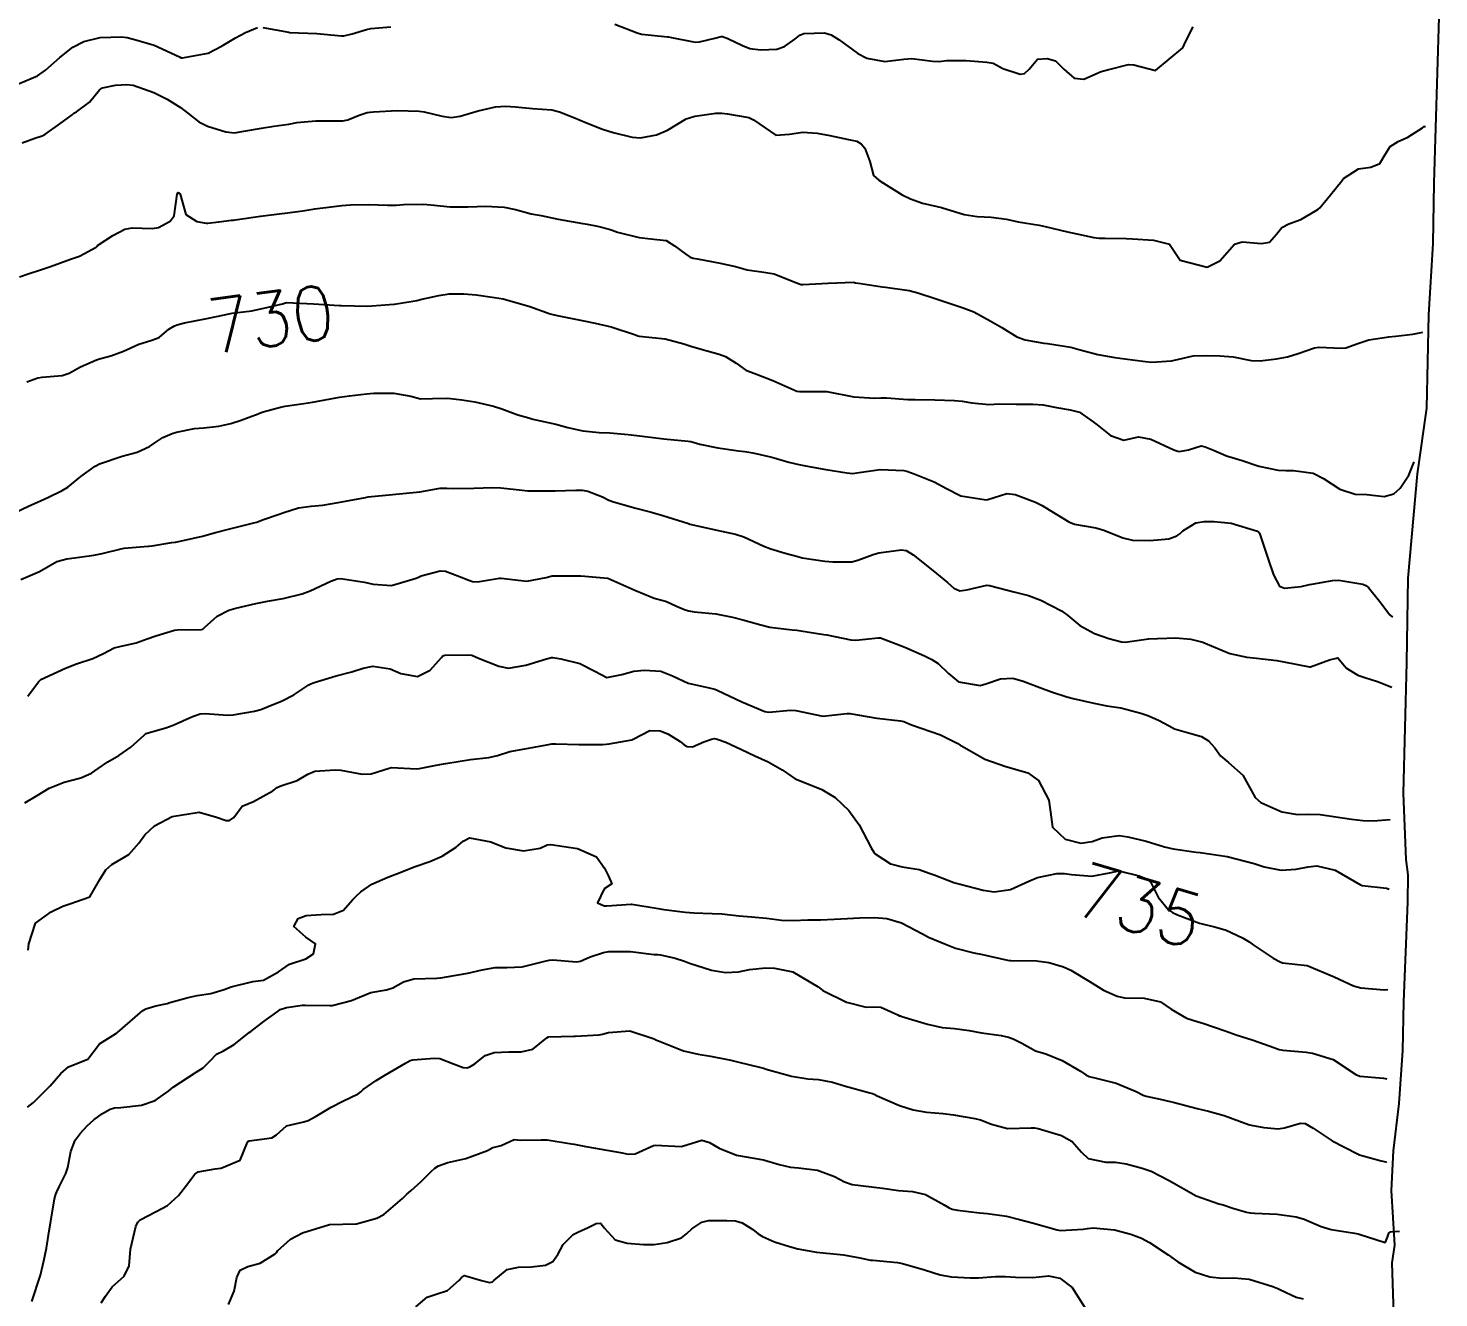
# Model space of a CAD drawing. Header units: metres. Extents: x 298520 to 308411, y 7433745 to 7450750.
# Drawn here: x 304981.4 to 305085.6, y 7438781.5 to 7438875.4 of the extents above; entities that cross this region are included whole.
import ezdxf
from ezdxf.enums import TextEntityAlignment as Align

# ---------------------------------------------------------------- set-up
doc = ezdxf.new("R2010")
doc.units = ezdxf.units.M
doc.header["$LTSCALE"] = 10
for name, color, linetype in [('Area', 45, 'Continuous'), ('Cotas', 45, 'Continuous'), ('Curvas de Nivel 1m', 11, 'Continuous'), ('Curvas de Nivel 5m', 15, 'Continuous')]:
    doc.layers.add(name, color=color, linetype=linetype)
doc.styles.add('Style-STANDARD', font='STANDARD.shx')

msp = doc.modelspace()

# ---------------------------------------------------------------- linework, layer by layer
at = {"layer": 'Area'}
msp.add_polyline3d([(305085.6, 7438876.18, 727.76), (305085.23, 7438863.92, 728.34), (305085.16, 7438859.45, 728.62), (305084.85, 7438854.19, 728.78), (305084.7, 7438847.29, 729.76), (305084, 7438842.44, 729.87), (305083.31, 7438834.71, 731.56), (305083.22, 7438828.49, 732.19), (305082.98, 7438818.84, 732.74), (305083.17, 7438813.92, 733.9), (305083.31, 7438812.8, 734.98), (305083.28, 7438810.77, 735.18), (305082.99, 7438803.42, 735.29), (305082.93, 7438799.81, 735.92), (305082.65, 7438795.9, 736.69), (305082.24, 7438792.4, 737.11), (305082.09, 7438789.46, 737.68), (305082.34, 7438785.44, 738.4), (305082.14, 7438784.12, 738.37), (305082.44, 7438774.24, 740.67)], dxfattribs=at)
at = {"layer": 'Curvas de Nivel 1m', "flags": 128}
for points, elevation in [([(304980.64, 7438871.24), (304982.04, 7438871.83), (304982.65, 7438872.25), (304983.69, 7438873.2), (304984.67, 7438873.96), (304985.47, 7438874.38), (304986.68, 7438874.67), (304988.26, 7438874.73), (304988.68, 7438874.67), (304989.31, 7438874.5), (304990.67, 7438874.1), (304992.53, 7438873.24), (304992.66, 7438873.18), (304992.75, 7438873.18), (304994.67, 7438873.51), (304995.69, 7438874.05), (304996.68, 7438874.65), (304997.42, 7438875.04), (304998.31, 7438875.41)], 727), ([(304998.69, 7438875.41), (305000.63, 7438875.06), (305000.68, 7438875.05), (305002.68, 7438874.98), (305004.52, 7438874.79), (305004.68, 7438874.8), (305005.3, 7438874.94), (305006.36, 7438875.26), (305006.69, 7438875.34), (305008.15, 7438875.45)], 727), ([(305024.7, 7438875.66), (305026.36, 7438875.02), (305026.69, 7438874.92), (305028.63, 7438874.72), (305028.68, 7438874.72), (305028.91, 7438874.67), (305030.4, 7438874.37), (305030.68, 7438874.33), (305030.97, 7438874.34), (305032.11, 7438874.63), (305032.56, 7438874.74), (305032.68, 7438874.74), (305033.06, 7438874.61), (305034.15, 7438874.07), (305034.68, 7438873.86), (305035.5, 7438873.76), (305036.68, 7438873.82), (305037.24, 7438874), (305038.02, 7438874.56), (305038.39, 7438874.85), (305038.69, 7438874.98), (305040.2, 7438875.02), (305040.69, 7438874.88), (305041.29, 7438874.51), (305042.67, 7438873.5), (305043.33, 7438873.15), (305044.67, 7438872.91), (305046.06, 7438873.07), (305046.67, 7438873.12), (305048.18, 7438872.92), (305048.67, 7438872.91), (305049.22, 7438872.97), (305050.67, 7438872.98), (305052.21, 7438872.84), (305052.67, 7438872.77), (305052.93, 7438872.64), (305053.38, 7438872.37), (305054.66, 7438871.97), (305054.99, 7438872.01), (305055.34, 7438872.34), (305055.95, 7438873.06), (305056.67, 7438873.13), (305057.28, 7438872.94), (305057.89, 7438872.32), (305058.65, 7438871.67), (305059.36, 7438871.59), (305060.66, 7438872.16), (305060.75, 7438872.19), (305061.12, 7438872.28), (305062.67, 7438872.67), (305063.07, 7438872.65), (305064.66, 7438872.23), (305066.68, 7438873.9), (305066.78, 7438874.12), (305066.82, 7438874.21), (305067.45, 7438875.45)], 727), ([(304980.92, 7438866.9), (304981.85, 7438867.23), (304982.4, 7438867.41), (304982.6, 7438867.51), (304983.7, 7438868.3), (304984.61, 7438868.97), (304984.73, 7438869.07), (304984.92, 7438869.19), (304985.9, 7438869.9), (304986.64, 7438870.8), (304986.85, 7438870.96), (304987.8, 7438871.15), (304988.64, 7438871.21), (304989.11, 7438871.14), (304990.64, 7438870.62), (304991.63, 7438870.11), (304992.62, 7438869.49), (304993.15, 7438869.09), (304993.96, 7438868.43), (304994.6, 7438868.11), (304995.97, 7438867.69), (304996.6, 7438867.62), (304997.3, 7438867.74), (304998.6, 7438867.98), (304999.5, 7438868.11), (305000.61, 7438868.28), (305001.22, 7438868.38), (305002.61, 7438868.52), (305004.17, 7438868.52), (305004.61, 7438868.51), (305004.98, 7438868.58), (305005.83, 7438868.94), (305006.42, 7438869.13), (305006.62, 7438869.16), (305006.87, 7438869.18), (305008.62, 7438869.29), (305010.26, 7438869.24), (305010.62, 7438869.18), (305011.96, 7438868.87), (305012.61, 7438868.77), (305013.28, 7438868.85), (305014.62, 7438869.25), (305015.9, 7438869.54), (305016.62, 7438869.59), (305017.36, 7438869.54), (305018.62, 7438869.42), (305020.06, 7438869.32), (305020.62, 7438869.19), (305021.67, 7438868.75), (305022.61, 7438868.37), (305023.8, 7438867.91), (305024.6, 7438867.64), (305026, 7438867.3), (305026.6, 7438867.26), (305027.8, 7438867.48), (305028.6, 7438867.83), (305029.99, 7438868.65), (305030.62, 7438868.86), (305032.17, 7438869.07), (305032.62, 7438869.08), (305033.04, 7438869.04), (305034.61, 7438868.75), (305034.96, 7438868.59), (305036.6, 7438867.46), (305037.63, 7438867.53), (305038.6, 7438867.68), (305039.67, 7438867.6), (305040.6, 7438867.42), (305041.97, 7438867.14), (305042.6, 7438867), (305042.92, 7438866.82), (305043.18, 7438866.49), (305043.55, 7438865.51), (305043.83, 7438864.48), (305044.22, 7438864.13), (305044.56, 7438863.92), (305045.95, 7438863.05), (305046.55, 7438862.75), (305047.45, 7438862.44), (305048.54, 7438862.19), (305048.85, 7438862.11), (305050.53, 7438861.6), (305051.48, 7438861.44), (305052.53, 7438861.39), (305053.65, 7438861.24), (305054.52, 7438861.06), (305056.06, 7438860.8), (305056.52, 7438860.7), (305058.16, 7438860.31), (305058.51, 7438860.23), (305060.11, 7438859.89), (305060.51, 7438859.85), (305060.94, 7438859.85), (305062.51, 7438859.83), (305062.97, 7438859.8), (305064.51, 7438859.69), (305065.69, 7438859.41), (305066.49, 7438858.21), (305068.49, 7438857.69), (305069.41, 7438858.18), (305070.51, 7438859.39), (305071.08, 7438859.58), (305072.51, 7438859.45), (305073.09, 7438859.56), (305073.61, 7438860.13), (305074.01, 7438860.63), (305074.52, 7438860.9), (305075.4, 7438861.23), (305076.54, 7438861.9), (305076.66, 7438861.97), (305076.8, 7438862.09), (305077.59, 7438863.04), (305078.43, 7438864.07), (305078.49, 7438864.15), (305078.57, 7438864.25), (305079.67, 7438864.96), (305080.58, 7438865.1), (305081.25, 7438865.37), (305081.64, 7438866.03), (305082.02, 7438866.61), (305082.6, 7438866.98), (305083.32, 7438867.3), (305084.4, 7438868), (305084.52, 7438868.09), (305084.61, 7438868.1)], 728), ([(304980.72, 7438856.98), (304981.42, 7438857.23), (304982.2, 7438857.49), (304982.48, 7438857.57), (304983, 7438857.74), (304984.48, 7438858.28), (304985.15, 7438858.52), (304986.37, 7438859.17), (304986.43, 7438859.23), (304986.49, 7438859.31), (304987.61, 7438860.05), (304988.51, 7438860.51), (304989.05, 7438860.6), (304990.51, 7438860.55), (304991, 7438860.63), (304991.86, 7438861.11), (304992.14, 7438861.49), (304992.36, 7438863.1), (304992.43, 7438863.22), (304992.54, 7438863.16), (304992.58, 7438863.13), (304992.6, 7438863.1), (304993.02, 7438861.59), (304993.81, 7438861.08), (304994.52, 7438860.96), (304994.64, 7438860.95), (304995.45, 7438861.06), (304996.39, 7438861.18), (304996.52, 7438861.18), (304996.66, 7438861.19), (304998.53, 7438861.47), (304999.91, 7438861.63), (305000.53, 7438861.71), (305001.65, 7438861.87), (305002.53, 7438862), (305003.75, 7438862.17), (305004.54, 7438862.25), (305005.18, 7438862.3), (305006.54, 7438862.33), (305007.92, 7438862.29), (305008.54, 7438862.29), (305009.1, 7438862.33), (305010.54, 7438862.36), (305011.11, 7438862.31), (305012.54, 7438862.16), (305013.84, 7438862.15), (305014.54, 7438862.19), (305015.15, 7438862.21), (305016.54, 7438862.13), (305017.38, 7438861.95), (305018.53, 7438861.65), (305019.26, 7438861.51), (305020.53, 7438861.26), (305022.34, 7438860.92), (305022.52, 7438860.9), (305022.67, 7438860.88), (305023.43, 7438860.73), (305024.3, 7438860.5), (305024.51, 7438860.43), (305024.92, 7438860.29), (305026.5, 7438859.89), (305027.38, 7438859.8), (305028.5, 7438859.68), (305029.12, 7438859.28), (305029.96, 7438858.65), (305030.29, 7438858.45), (305030.49, 7438858.37), (305030.82, 7438858.31), (305032.49, 7438858), (305033.62, 7438857.74), (305034.48, 7438857.51), (305035.73, 7438857.32), (305036.48, 7438857.22), (305038.14, 7438856.55), (305038.47, 7438856.43), (305038.6, 7438856.42), (305040.47, 7438856.52), (305042.38, 7438856.59), (305042.47, 7438856.55), (305042.51, 7438856.54), (305042.88, 7438856.49), (305044.47, 7438856.25), (305044.72, 7438856.22), (305046.47, 7438855.98), (305047.1, 7438855.81), (305048.46, 7438855.35), (305050.02, 7438854.84), (305050.45, 7438854.7), (305051.23, 7438854.39), (305052.44, 7438853.74), (305053.31, 7438853.25), (305054.43, 7438852.56), (305055.04, 7438852.34), (305056.42, 7438852.09), (305056.69, 7438852.05), (305058.41, 7438851.78), (305059.11, 7438851.6), (305060.41, 7438851.24), (305061.65, 7438851.02), (305062.4, 7438850.93), (305063.92, 7438850.72), (305064.4, 7438850.69), (305065.85, 7438850.77), (305066.4, 7438850.9), (305067.45, 7438851.15), (305068.41, 7438851.18), (305069.42, 7438851.16), (305070.41, 7438851.07), (305071.74, 7438850.81), (305072.4, 7438850.78), (305073.62, 7438850.92), (305074.41, 7438851.07), (305075.2, 7438851.32), (305076.42, 7438851.74), (305076.73, 7438851.78), (305078.42, 7438851.71), (305078.74, 7438851.74), (305079.63, 7438852.05), (305080.43, 7438852.32), (305081.9, 7438852.56), (305082.43, 7438852.6), (305083.69, 7438852.74), (305084.43, 7438852.91)], 729), ([(304980.26, 7438839.51), (304981.43, 7438840.07), (304982.27, 7438840.44), (304982.81, 7438840.68), (304983.87, 7438841.2), (304984.29, 7438841.44), (304985.26, 7438842.22), (304986.3, 7438842.99), (304986.63, 7438843.17), (304988.31, 7438843.73), (304989.4, 7438844.04), (304990.32, 7438844.44), (304990.72, 7438844.71), (304991.31, 7438845.11), (304992.01, 7438845.42), (304992.33, 7438845.51), (304993.65, 7438845.77), (304994.33, 7438845.83), (304995.45, 7438845.95), (304996.34, 7438846.16), (304997.02, 7438846.36), (304998.35, 7438846.86), (304998.45, 7438846.92), (304998.72, 7438847.02), (305000, 7438847.36), (305000.36, 7438847.42), (305001.72, 7438847.62), (305002.36, 7438847.72), (305003.3, 7438847.9), (305004.36, 7438848.09), (305005.11, 7438848.19), (305006.37, 7438848.34), (305006.91, 7438848.38), (305008.37, 7438848.39), (305009.64, 7438848.17), (305010.36, 7438847.98), (305011.24, 7438848), (305012.36, 7438848.01), (305013.41, 7438847.89), (305014.36, 7438847.76), (305015.74, 7438847.44), (305016.36, 7438847.23), (305017.55, 7438846.8), (305018.35, 7438846.56), (305018.66, 7438846.47), (305020.34, 7438846.1), (305021.24, 7438845.85), (305022.34, 7438845.6), (305023.56, 7438845.49), (305024.33, 7438845.45), (305025.69, 7438845.34), (305026.33, 7438845.26), (305027.93, 7438845.07), (305028.33, 7438845.02), (305030.13, 7438844.84), (305030.33, 7438844.81), (305031, 7438844.63), (305032.32, 7438844.34), (305033.85, 7438844.13), (305034.32, 7438844.08), (305034.91, 7438843.99), (305036.31, 7438843.67), (305037.57, 7438843.3), (305038.31, 7438843.11), (305038.79, 7438843.02), (305040.31, 7438842.75), (305041.86, 7438842.5), (305042.3, 7438842.46), (305042.59, 7438842.5), (305044.31, 7438842.75), (305046.08, 7438842.67), (305046.3, 7438842.62), (305046.83, 7438842.44), (305048.3, 7438841.83), (305049.22, 7438841.34), (305050.29, 7438840.81), (305052.16, 7438840.51), (305052.28, 7438840.54), (305053.69, 7438840.97), (305054.29, 7438840.89), (305054.69, 7438840.76), (305055.79, 7438840.34), (305056.28, 7438840.1), (305056.82, 7438839.78), (305058.26, 7438838.87), (305058.67, 7438838.72), (305060.25, 7438838.44), (305060.84, 7438838.27), (305062.25, 7438837.7), (305062.97, 7438837.53), (305064.25, 7438837.51), (305065.66, 7438837.63), (305066.25, 7438837.84), (305066.46, 7438838), (305066.68, 7438838.21), (305067.65, 7438838.8), (305068.26, 7438838.91), (305068.99, 7438838.91), (305070.26, 7438838.79), (305072.2, 7438838.19), (305072.25, 7438838.17), (305072.29, 7438838.14), (305072.35, 7438838.05), (305072.99, 7438836.13), (305073.38, 7438834.96), (305073.82, 7438834.12), (305074.2, 7438833.99), (305075.42, 7438834.1), (305076.04, 7438834.26), (305076.21, 7438834.28), (305077.75, 7438834.54), (305078.21, 7438834.56), (305079.98, 7438834.27), (305080.21, 7438834.18), (305080.4, 7438834.04), (305081.21, 7438833.01), (305081.99, 7438832.02), (305082.18, 7438831.83)], 731), ([(304980.82, 7438834.61), (304982.2, 7438835.22), (304983.48, 7438835.94), (304984.22, 7438836.16), (304985.14, 7438836.26), (304986.22, 7438836.43), (304986.83, 7438836.55), (304988.23, 7438836.89), (304988.44, 7438836.93), (304990.23, 7438837.08), (304990.27, 7438837.08), (304990.53, 7438837.12), (304991.98, 7438837.35), (304992.24, 7438837.39), (304992.6, 7438837.45), (304994.24, 7438837.82), (304995.21, 7438838.09), (304996.25, 7438838.37), (304998.04, 7438838.81), (304998.25, 7438838.86), (304998.37, 7438838.9), (304998.68, 7438839.02), (304999.84, 7438839.42), (305000.26, 7438839.57), (305001.34, 7438839.91), (305002.27, 7438840.04), (305003.13, 7438840.11), (305004.27, 7438840.32), (305004.81, 7438840.41), (305006.28, 7438840.68), (305006.49, 7438840.72), (305008.28, 7438840.91), (305010.29, 7438841.1), (305011.8, 7438841.36), (305012.29, 7438841.38), (305012.79, 7438841.35), (305014.29, 7438841.36), (305015.68, 7438841.42), (305016.29, 7438841.39), (305017.86, 7438841.22), (305018.29, 7438841.18), (305018.67, 7438841.17), (305020.29, 7438841.18), (305021.82, 7438841.21), (305022.29, 7438841.22), (305022.71, 7438841.16), (305023.79, 7438840.72), (305024.28, 7438840.49), (305024.62, 7438840.37), (305026.27, 7438839.89), (305027.33, 7438839.61), (305028.26, 7438839.34), (305030.15, 7438838.75), (305030.25, 7438838.72), (305030.61, 7438838.64), (305032.25, 7438838.27), (305033.62, 7438837.97), (305034.24, 7438837.77), (305035.72, 7438837.09), (305036.24, 7438836.88), (305037.29, 7438836.56), (305038.23, 7438836.31), (305038.55, 7438836.23), (305040.22, 7438835.97), (305040.81, 7438835.93), (305042.22, 7438835.92), (305042.68, 7438836.04), (305043.79, 7438836.48), (305044.23, 7438836.59), (305045.88, 7438836.81), (305046.24, 7438836.76), (305046.77, 7438836.44), (305048.22, 7438835.29), (305049.29, 7438834.41), (305049.77, 7438833.97), (305050.2, 7438833.78), (305050.73, 7438833.86), (305052.2, 7438834.19), (305052.4, 7438834.18), (305054.2, 7438833.71), (305055.28, 7438833.43), (305056.19, 7438833.1), (305057.73, 7438832.31), (305058.18, 7438831.97), (305059.08, 7438831.21), (305060.17, 7438830.62), (305061.22, 7438830.27), (305062.16, 7438830.02), (305062.42, 7438829.99), (305064.16, 7438830.24), (305066.16, 7438830.32), (305067.27, 7438830.2), (305068.16, 7438829.98), (305068.5, 7438829.84), (305070.15, 7438829.15), (305071.42, 7438828.87), (305072.14, 7438828.81), (305073.63, 7438828.64), (305074.14, 7438828.54), (305076.05, 7438828.17), (305076.13, 7438828.17), (305077.53, 7438828.69), (305078.14, 7438828.83), (305078.49, 7438828.42), (305078.78, 7438828.06), (305079.62, 7438827.54), (305080.13, 7438827.39), (305081.06, 7438827.09), (305082.12, 7438826.67)], 732), ([(304981.33, 7438826), (304982.11, 7438827.06), (304982.29, 7438827.22), (304984.12, 7438828.08), (304984.93, 7438828.38), (304986.13, 7438828.79), (304986.92, 7438829.16), (304987.71, 7438829.58), (304988.14, 7438829.68), (304989.34, 7438829.93), (304990.15, 7438830.24), (304990.8, 7438830.47), (304992.16, 7438830.87), (304992.36, 7438830.89), (304994.16, 7438830.92), (304994.27, 7438830.96), (304994.39, 7438831.07), (304995.32, 7438831.91), (304996.18, 7438832.36), (304996.71, 7438832.51), (304998.18, 7438832.85), (304999.04, 7438833.02), (305000.19, 7438833.22), (305001.61, 7438833.56), (305002.19, 7438833.78), (305003.73, 7438834.49), (305004.2, 7438834.68), (305004.45, 7438834.7), (305006.2, 7438834.43), (305006.85, 7438834.27), (305008.2, 7438834.18), (305010.04, 7438834.73), (305010.2, 7438834.8), (305010.26, 7438834.82), (305010.41, 7438834.88), (305011.8, 7438835.27), (305012.21, 7438835.24), (305013.23, 7438834.84), (305013.92, 7438834.56), (305014.2, 7438834.48), (305014.57, 7438834.46), (305016.2, 7438834.72), (305016.3, 7438834.71), (305018.2, 7438834.49), (305019.63, 7438834.77), (305020.07, 7438834.9), (305020.21, 7438834.9), (305022.06, 7438834.89), (305022.21, 7438834.88), (305024.2, 7438834.71), (305026.19, 7438833.83), (305027.61, 7438833.25), (305028.19, 7438833.09), (305028.52, 7438833), (305029.27, 7438832.65), (305029.92, 7438832.38), (305030.18, 7438832.31), (305030.58, 7438832.24), (305032.18, 7438832.09), (305033.41, 7438831.84), (305034.17, 7438831.64), (305035.49, 7438831.26), (305036.17, 7438831.09), (305037.82, 7438830.9), (305038.17, 7438830.87), (305038.45, 7438830.83), (305040.16, 7438830.56), (305040.38, 7438830.52), (305042.16, 7438830.16), (305042.51, 7438830.14), (305044.16, 7438830.32), (305044.34, 7438830.3), (305046.15, 7438829.62), (305047.6, 7438828.98), (305048.14, 7438828.72), (305048.6, 7438828.42), (305049.38, 7438827.67), (305050.12, 7438827.06), (305051.7, 7438826.8), (305052.12, 7438826.9), (305053.2, 7438827.29), (305054.12, 7438827.34), (305054.89, 7438827.12), (305056.12, 7438826.63), (305056.98, 7438826.32), (305058.11, 7438825.95), (305058.59, 7438825.82), (305060.1, 7438825.49), (305061.08, 7438825.29), (305062.1, 7438825.13), (305063.59, 7438824.74), (305064.09, 7438824.56), (305064.89, 7438824.23), (305065.68, 7438823.81), (305066.08, 7438823.59), (305066.93, 7438823.35), (305068.07, 7438823.01), (305068.59, 7438822.71), (305069.05, 7438822.18), (305069.46, 7438821.58), (305070.05, 7438821.1), (305071.11, 7438820.15), (305072.02, 7438818.52), (305072.45, 7438818.14), (305074.01, 7438817.46), (305075.16, 7438817.25), (305076, 7438817.27), (305076.84, 7438817.25), (305078, 7438817.09), (305079.15, 7438816.91), (305080, 7438816.8), (305080.74, 7438816.78), (305082, 7438816.88)], 733), ([(304981.11, 7438818.12), (304982.01, 7438818.67), (304982.91, 7438819.21), (304984.02, 7438819.65), (304985.24, 7438819.96), (304986.03, 7438820.3), (304986.54, 7438820.66), (304987.25, 7438821.15), (304988.05, 7438821.62), (304988.94, 7438822.24), (304989.92, 7438823.12), (304990, 7438823.19), (304990.06, 7438823.23), (304991.52, 7438823.65), (304992.07, 7438823.85), (304993.49, 7438824.49), (304994.08, 7438824.7), (304994.43, 7438824.71), (304996.08, 7438824.59), (304996.51, 7438824.62), (304998.08, 7438824.89), (304998.55, 7438825.02), (304999.64, 7438825.45), (305000.09, 7438825.64), (305000.98, 7438826.11), (305002.11, 7438826.83), (305002.2, 7438826.89), (305002.42, 7438826.98), (305004.12, 7438827.5), (305005.27, 7438827.79), (305006.12, 7438828.07), (305006.84, 7438828.21), (305008.12, 7438828.02), (305008.9, 7438827.68), (305010.12, 7438827.46), (305011.06, 7438827.93), (305011.89, 7438828.86), (305012.01, 7438828.98), (305012.14, 7438829.02), (305013.92, 7438829.05), (305014.14, 7438829.02), (305014.64, 7438828.82), (305016.13, 7438828.21), (305016.86, 7438828.07), (305018.13, 7438828.29), (305019.67, 7438828.77), (305020.04, 7438828.86), (305020.13, 7438828.85), (305020.71, 7438828.75), (305022.13, 7438828.41), (305023.24, 7438827.84), (305024.12, 7438827.39), (305025.23, 7438827.59), (305026.12, 7438827.84), (305026.9, 7438827.91), (305028.12, 7438827.85), (305028.97, 7438827.5), (305030.12, 7438826.96), (305031.68, 7438826.62), (305032.11, 7438826.52), (305032.28, 7438826.45), (305034.1, 7438825.58), (305035.8, 7438824.86), (305036.09, 7438824.82), (305037.69, 7438824.96), (305038.09, 7438824.93), (305040.08, 7438824.52), (305041.86, 7438824.73), (305042.09, 7438824.72), (305043.35, 7438824.49), (305044.08, 7438824.37), (305045.81, 7438824.18), (305046.08, 7438824.12), (305046.63, 7438823.89), (305048.07, 7438823.38), (305048.79, 7438823.14), (305050.06, 7438822.49), (305050.2, 7438822.4), (305052.05, 7438821.35), (305053.6, 7438820.81), (305054.05, 7438820.69), (305054.3, 7438820.61), (305055.22, 7438820.34), (305056.03, 7438819.77), (305056.78, 7438818.32), (305056.9, 7438817.43), (305057.06, 7438816.32), (305057.98, 7438815.43), (305059.14, 7438815.13), (305059.98, 7438815.26), (305060.72, 7438815.54), (305061.98, 7438815.7), (305062.63, 7438815.61), (305063.98, 7438815.28), (305065.32, 7438814.87), (305065.97, 7438814.72), (305067.68, 7438814.48), (305067.97, 7438814.44), (305069.96, 7438814.16), (305071.96, 7438813.63), (305072.69, 7438813.4), (305073.95, 7438813.13), (305075.06, 7438813.21), (305075.96, 7438813.4), (305076.59, 7438813.45), (305077.95, 7438813.13), (305079.81, 7438812.05), (305079.94, 7438812), (305081.74, 7438811.82), (305081.94, 7438811.73)], 734), ([(304981.32, 7438795.64), (304981.74, 7438795.98), (304982.99, 7438797.2), (304983.76, 7438798.12), (304984.34, 7438798.61), (304985.77, 7438799.17), (304986.64, 7438800.31), (304987.8, 7438801.04), (304987.87, 7438801.08), (304987.95, 7438801.15), (304989.82, 7438802.76), (304990.05, 7438802.89), (304990.78, 7438803.11), (304991.62, 7438803.3), (304991.83, 7438803.36), (304993.17, 7438803.74), (304993.84, 7438803.88), (304994.86, 7438804.04), (304995.84, 7438804.32), (304996.37, 7438804.51), (304997.85, 7438804.9), (304997.96, 7438804.92), (304998.76, 7438805.02), (304999.86, 7438805.64), (305000.66, 7438806.19), (305001.87, 7438806.58), (305002.44, 7438806.97), (305002.6, 7438807.69), (305001.88, 7438808.18), (305000.99, 7438808.99), (305001.31, 7438809.58), (305001.91, 7438809.8), (305003, 7438809.87), (305003.91, 7438809.9), (305004.67, 7438810.18), (305005.32, 7438810.94), (305005.61, 7438811.25), (305005.93, 7438811.53), (305006.75, 7438812.11), (305007.94, 7438812.62), (305008.65, 7438812.9), (305009.95, 7438813.41), (305011.03, 7438813.79), (305011.96, 7438814.18), (305012.99, 7438814.84), (305013.51, 7438815.29), (305013.97, 7438815.53), (305015.55, 7438815.23), (305015.97, 7438815.07), (305016.66, 7438814.8), (305017.96, 7438814.56), (305019.2, 7438814.77), (305019.72, 7438815.01), (305019.97, 7438815.05), (305021.96, 7438814.74), (305023.36, 7438814.12), (305023.95, 7438813.29), (305024.24, 7438812.71), (305024.5, 7438812.14), (305023.93, 7438811.76), (305023.42, 7438810.72), (305023.92, 7438810.5), (305024.13, 7438810.5), (305025.92, 7438810.64), (305025.98, 7438810.63), (305027.92, 7438810.31), (305028.34, 7438810.24), (305029.91, 7438810.04), (305030.56, 7438809.99), (305031.91, 7438809.95), (305032.62, 7438809.91), (305033.91, 7438809.77), (305034.81, 7438809.69), (305035.91, 7438809.59), (305037.02, 7438809.45), (305037.91, 7438809.42), (305038.97, 7438809.47), (305039.91, 7438809.47), (305040.91, 7438809.51), (305041.91, 7438809.58), (305042.78, 7438809.62), (305043.91, 7438809.64), (305044.81, 7438809.56), (305045.9, 7438809.24), (305047.44, 7438808.43), (305047.89, 7438808.2), (305049.15, 7438807.68), (305049.88, 7438807.39), (305051.23, 7438807.04), (305051.88, 7438806.9), (305053.74, 7438806.49), (305053.87, 7438806.47), (305053.98, 7438806.47), (305055.87, 7438806.44), (305056.78, 7438806.32), (305057.87, 7438805.99), (305058.42, 7438805.74), (305059.85, 7438804.9), (305060.83, 7438804.27), (305061.84, 7438803.82), (305062.37, 7438803.72), (305063.84, 7438803.69), (305065.04, 7438803.42), (305065.83, 7438802.88), (305066.95, 7438802.2), (305067.82, 7438801.93), (305068.16, 7438801.84), (305069.81, 7438801.28), (305070.63, 7438800.98), (305071.81, 7438800.61), (305073.13, 7438800.13), (305073.8, 7438799.89), (305074.07, 7438799.85), (305075.8, 7438799.69), (305076.26, 7438799.62), (305077.79, 7438799.14), (305079.48, 7438798.05), (305079.77, 7438797.91), (305081.51, 7438797.76), (305081.77, 7438797.73)], 736), ([(304981.63, 7438781.28), (304982.27, 7438783.21), (304982.52, 7438784.28), (304982.71, 7438785.2), (304982.92, 7438786.5), (304983.02, 7438787.2), (304983.31, 7438788.85), (304983.4, 7438789.19), (304983.48, 7438789.37), (304983.66, 7438789.74), (304984.14, 7438790.73), (304984.3, 7438791.18), (304984.52, 7438792.36), (304984.82, 7438793.18), (304985.2, 7438793.68), (304985.72, 7438794.24), (304986.2, 7438794.69), (304986.85, 7438795.16), (304987.41, 7438795.48), (304987.74, 7438795.57), (304988.21, 7438795.61), (304989.74, 7438795.77), (304990.74, 7438796.11), (304991.75, 7438796.83), (304992.07, 7438797.1), (304993.76, 7438798.22), (304994.29, 7438798.54), (304994.8, 7438799.06), (304995.28, 7438799.55), (304995.78, 7438799.8), (304996.59, 7438800.25), (304997.54, 7438801.03), (304997.69, 7438801.15), (304997.8, 7438801.23), (304998.79, 7438801.99), (304999.82, 7438802.73), (304999.98, 7438802.84), (305000.46, 7438802.99), (305001.64, 7438803.16), (305001.83, 7438803.17), (305003.64, 7438803.14), (305003.83, 7438803.15), (305005.26, 7438803.51), (305005.84, 7438803.76), (305006.67, 7438804.1), (305007.84, 7438804.3), (305008.31, 7438804.44), (305009.09, 7438804.89), (305009.86, 7438805.1), (305011.55, 7438805.17), (305011.86, 7438805.19), (305012.27, 7438805.27), (305013.86, 7438805.54), (305014.91, 7438805.77), (305015.86, 7438805.94), (305016.72, 7438805.95), (305017.87, 7438806.01), (305019.53, 7438806.42), (305019.87, 7438806.5), (305020.12, 7438806.51), (305021.87, 7438806.38), (305022.18, 7438806.42), (305022.89, 7438806.73), (305023.88, 7438807.05), (305024.28, 7438807.12), (305025.88, 7438807.12), (305027.63, 7438806.92), (305027.88, 7438806.9), (305028.09, 7438806.88), (305029.16, 7438806.65), (305029.87, 7438806.42), (305030.23, 7438806.27), (305031.86, 7438805.75), (305032.88, 7438805.59), (305033.86, 7438805.63), (305034.66, 7438805.79), (305035.86, 7438805.92), (305036.51, 7438805.91), (305037.86, 7438805.63), (305039.75, 7438804.52), (305039.8, 7438804.48), (305039.84, 7438804.44), (305040.09, 7438804.26), (305041.83, 7438803.39), (305043.28, 7438803.03), (305043.83, 7438803.04), (305044.38, 7438803.02), (305045.62, 7438802.45), (305045.76, 7438802.39), (305045.82, 7438802.38), (305045.93, 7438802.34), (305047.82, 7438801.77), (305048.91, 7438801.51), (305049.81, 7438801.44), (305050.9, 7438801.3), (305051.81, 7438801.12), (305053.26, 7438800.92), (305053.81, 7438800.81), (305054.15, 7438800.69), (305054.79, 7438800.35), (305055.8, 7438799.8), (305056.56, 7438799.56), (305057.78, 7438799.08), (305059.12, 7438798.29), (305059.51, 7438798.02), (305059.77, 7438797.89), (305060.28, 7438797.77), (305061.76, 7438797.4), (305063.23, 7438796.78), (305063.76, 7438796.52), (305063.97, 7438796.45), (305065.01, 7438796.22), (305065.75, 7438796.05), (305065.96, 7438796), (305067.74, 7438795.52), (305068.58, 7438795.34), (305069.74, 7438795.02), (305071.53, 7438794.34), (305071.73, 7438794.29), (305072.67, 7438794.13), (305073.72, 7438794.03), (305074.21, 7438794.11), (305075.39, 7438794.44), (305075.73, 7438794.41), (305076.32, 7438794.08), (305077.71, 7438793.14), (305079.59, 7438792.17), (305079.7, 7438792.11), (305079.75, 7438792.1), (305079.91, 7438792.05), (305081.34, 7438791.66), (305081.7, 7438791.59), (305081.73, 7438791.59), (305081.77, 7438791.61)], 737), ([(304986.76, 7438781.16), (304987.07, 7438781.65), (304987.57, 7438782.35), (304988.46, 7438783.14), (304988.83, 7438783.9), (304988.91, 7438785.13), (304989.32, 7438786.82), (304989.46, 7438787.12), (304989.63, 7438787.31), (304990.82, 7438787.93), (304991.65, 7438788.37), (304992.46, 7438789.09), (304992.98, 7438789.76), (304993.68, 7438790.68), (304993.91, 7438790.84), (304995.17, 7438791.06), (304995.6, 7438791.13), (304995.68, 7438791.14), (304997.02, 7438791.7), (304997.56, 7438793.03), (304997.62, 7438793.11), (304997.7, 7438793.14), (304999.36, 7438793.36), (304999.71, 7438793.58), (305000.46, 7438794.25), (305001.73, 7438794.54), (305002.06, 7438794.64), (305002.63, 7438794.97), (305003.74, 7438795.62), (305004.62, 7438796.07), (305005.75, 7438796.62), (305005.93, 7438796.75), (305006.12, 7438796.93), (305007.07, 7438797.61), (305007.76, 7438798.01), (305009.25, 7438798.89), (305009.58, 7438799.08), (305009.78, 7438799.13), (305011.39, 7438799.25), (305011.78, 7438799.23), (305012.78, 7438798.84), (305013.5, 7438798.56), (305013.77, 7438798.54), (305014, 7438798.6), (305014.36, 7438798.82), (305015.14, 7438799.45), (305015.79, 7438799.66), (305016.87, 7438799.71), (305017.79, 7438799.71), (305018.66, 7438799.91), (305019.68, 7438800.76), (305019.8, 7438800.82), (305021.68, 7438800.87), (305021.8, 7438800.87), (305023.55, 7438800.98), (305023.81, 7438801.02), (305024.24, 7438801.15), (305025.81, 7438801.28), (305027.63, 7438800.67), (305027.8, 7438800.59), (305027.95, 7438800.52), (305029.79, 7438799.79), (305030.88, 7438799.54), (305031.78, 7438799.4), (305033.28, 7438799.11), (305033.78, 7438798.99), (305035.49, 7438798.57), (305035.71, 7438798.51), (305035.77, 7438798.49), (305035.9, 7438798.44), (305037.77, 7438797.91), (305038.97, 7438797.73), (305039.76, 7438797.67), (305040.8, 7438797.48), (305041.76, 7438797.19), (305043.56, 7438796.68), (305043.75, 7438796.63), (305043.87, 7438796.59), (305044.11, 7438796.47), (305045.74, 7438795.76), (305046.76, 7438795.42), (305047.74, 7438795.26), (305048.97, 7438795.17), (305049.73, 7438795.07), (305051.32, 7438794.79), (305051.73, 7438794.7), (305052.54, 7438794.37), (305053.72, 7438794.06), (305055.47, 7438794.09), (305055.72, 7438794.09), (305056, 7438794.04), (305057.72, 7438793.53), (305058.51, 7438793.1), (305059.2, 7438792.3), (305059.7, 7438791.84), (305061, 7438791.57), (305061.7, 7438791.57), (305062.5, 7438791.44), (305063.69, 7438791.12), (305064.35, 7438790.89), (305065.68, 7438790.21), (305067.67, 7438789.08), (305069.34, 7438788.49), (305069.66, 7438788.4), (305070.37, 7438788.16), (305071.38, 7438787.87), (305071.65, 7438787.82), (305071.99, 7438787.8), (305073.65, 7438787.73), (305075.07, 7438787.52), (305075.65, 7438787.34), (305076.91, 7438786.81), (305077.64, 7438786.6), (305079.37, 7438786.32), (305079.64, 7438786.26), (305079.8, 7438786.21), (305080.33, 7438786.04), (305081.63, 7438785.62), (305081.66, 7438785.65), (305081.8, 7438786.02), (305081.92, 7438786.31), (305082.04, 7438786.42), (305082.71, 7438786.47)], 738), ([(304996.16, 7438781.04), (304996.57, 7438782.04), (304996.77, 7438783.04), (304997.03, 7438783.59), (304997.6, 7438783.86), (304998.5, 7438784.11), (304999.61, 7438784.79), (304999.71, 7438784.9), (304999.78, 7438785), (305000.74, 7438785.88), (305001.63, 7438786.33), (305003.63, 7438786.95), (305005.57, 7438787), (305005.63, 7438787), (305007.12, 7438787.43), (305007.64, 7438787.7), (305009.02, 7438788.89), (305009.35, 7438789.2), (305009.66, 7438789.46), (305010.41, 7438790.14), (305011.14, 7438790.87), (305011.42, 7438791.13), (305011.69, 7438791.3), (305012.38, 7438791.54), (305013.69, 7438791.84), (305015.31, 7438792.43), (305015.7, 7438792.64), (305015.83, 7438792.68), (305016.32, 7438792.8), (305017.26, 7438793.25), (305017.71, 7438793.2), (305019.26, 7438793.22), (305019.71, 7438793.22), (305021.52, 7438792.93), (305021.71, 7438792.9), (305022.57, 7438792.73), (305023.7, 7438792.52), (305025.25, 7438792.25), (305025.7, 7438792.16), (305026.21, 7438792.17), (305027.3, 7438792.67), (305027.57, 7438792.8), (305027.71, 7438792.81), (305029.62, 7438792.72), (305029.7, 7438792.74), (305031.15, 7438793.18), (305031.71, 7438793.02), (305032.43, 7438792.61), (305033.7, 7438792.09), (305034.98, 7438791.86), (305035.69, 7438791.73), (305036.85, 7438791.4), (305037.69, 7438791.2), (305038.29, 7438791.14), (305039.69, 7438790.97), (305040.95, 7438790.51), (305041.68, 7438790.12), (305042.25, 7438789.92), (305043.67, 7438789.73), (305044.5, 7438789.64), (305045.67, 7438789.47), (305046.71, 7438789.4), (305047.66, 7438789.18), (305049.05, 7438788.41), (305049.42, 7438788.18), (305049.65, 7438788.09), (305050.03, 7438788.01), (305051.65, 7438787.83), (305052.25, 7438787.77), (305053.65, 7438787.57), (305054.62, 7438787.32), (305055.64, 7438787.05), (305057.39, 7438786.56), (305057.64, 7438786.52), (305059.32, 7438786.61), (305059.64, 7438786.66), (305060.05, 7438786.7), (305061.64, 7438786.56), (305062.85, 7438786.25), (305063.63, 7438785.95), (305064.22, 7438785.64), (305065.61, 7438784.72), (305066.31, 7438784.2), (305067.6, 7438783.44), (305068.67, 7438783.1), (305069.59, 7438783), (305070.45, 7438783.01), (305071.59, 7438782.92), (305073.33, 7438782.38), (305073.58, 7438782.29), (305073.7, 7438782.23), (305073.91, 7438782.12), (305075.06, 7438781.58), (305075.58, 7438781.47)], 739)]:
    msp.add_lwpolyline(points, dxfattribs=dict(at, elevation=elevation))
at = {"layer": 'Curvas de Nivel 5m', "flags": 128}
for points, elevation in [([(304981.26, 7438849.23), (304982.08, 7438849.52), (304982.38, 7438849.58), (304983.88, 7438849.7), (304984.38, 7438849.86), (304985.23, 7438850.34), (304986.4, 7438850.86), (304986.63, 7438850.93), (304987.46, 7438851.15), (304988.41, 7438851.5), (304989.54, 7438852), (304990.41, 7438852.28), (304991.03, 7438852.5), (304991.76, 7438853.11), (304992.16, 7438853.37), (304992.43, 7438853.46), (304992.92, 7438853.58), (304994.43, 7438853.89), (304995.4, 7438854.09), (304996.44, 7438854.3), (304997.89, 7438854.48), (304998.44, 7438854.59), (304998.78, 7438854.67), (305000.14, 7438855), (305000.38, 7438855.07), (305000.44, 7438855.08), (305002.44, 7438854.98), (305004.36, 7438854.87), (305004.44, 7438854.87), (305004.52, 7438854.87), (305006.44, 7438854.83), (305007.74, 7438854.91), (305008.38, 7438854.97), (305008.44, 7438854.97), (305010.08, 7438855.25), (305010.45, 7438855.33), (305011.71, 7438855.61), (305012.46, 7438855.74), (305013.56, 7438855.74), (305014.46, 7438855.65), (305015.81, 7438855.45), (305016.45, 7438855.35), (305018.44, 7438854.79), (305019.93, 7438854.26), (305020.44, 7438854.14), (305021.2, 7438853.99), (305022.43, 7438853.74), (305023.27, 7438853.57), (305024.43, 7438853.28), (305026.23, 7438852.69), (305026.42, 7438852.63), (305026.5, 7438852.61), (305028.42, 7438852.41), (305029.8, 7438852.03), (305030.41, 7438851.83), (305031.54, 7438851.51), (305032.41, 7438851.28), (305032.9, 7438851.11), (305033.69, 7438850.6), (305034.4, 7438850.08), (305035.18, 7438849.79), (305036.38, 7438849.32), (305038.17, 7438848.55), (305038.37, 7438848.52), (305040.37, 7438848.52), (305042.37, 7438848.12), (305043.92, 7438848.03), (305044.37, 7438848.05), (305044.79, 7438848.05), (305046.37, 7438847.92), (305046.9, 7438847.91), (305048.37, 7438847.9), (305049.81, 7438847.85), (305050.37, 7438847.79), (305051.09, 7438847.67), (305052.36, 7438847.56), (305053.15, 7438847.59), (305054.37, 7438847.58), (305055.59, 7438847.57), (305056.36, 7438847.52), (305057.34, 7438847.34), (305058.36, 7438847.17), (305059.04, 7438846.98), (305060.07, 7438846.28), (305060.35, 7438846.04), (305061.35, 7438845.25), (305062.33, 7438844.91), (305063.42, 7438845.17), (305064.33, 7438845), (305066.01, 7438844.21), (305066.24, 7438844.13), (305066.32, 7438844.11), (305066.44, 7438844.09), (305067.1, 7438844.2), (305068.03, 7438844.49), (305068.33, 7438844.43), (305068.96, 7438844.18), (305069.92, 7438843.77), (305070.32, 7438843.63), (305071.06, 7438843.41), (305072.31, 7438842.99), (305073.74, 7438842.69), (305074.31, 7438842.68), (305074.87, 7438842.68), (305076.31, 7438842.47), (305077.07, 7438842.08), (305078.29, 7438841.29), (305079.42, 7438840.92), (305080.29, 7438840.89), (305081.56, 7438840.76), (305082.29, 7438840.96), (305082.74, 7438841.36), (305083.38, 7438842.32), (305083.78, 7438843.31)], 730), ([(304981.35, 7438807.23), (304981.41, 7438807.69), (304981.89, 7438809.22), (304983.05, 7438810.06), (304983.91, 7438810.47), (304984.44, 7438810.66), (304985.92, 7438811.17), (304986.65, 7438812.45), (304987.1, 7438813.16), (304987.53, 7438813.57), (304987.95, 7438813.81), (304988.79, 7438814.3), (304989.53, 7438815.13), (304989.98, 7438815.76), (304990.69, 7438816.41), (304991.99, 7438817.1), (304994, 7438817.44), (304995.27, 7438817.06), (304995.99, 7438816.8), (304996.23, 7438816.81), (304996.56, 7438817.04), (304997.16, 7438817.88), (304998, 7438818.22), (304999.43, 7438819.01), (304999.77, 7438819.25), (305000.02, 7438819.37), (305001.24, 7438819.77), (305002.03, 7438820.24), (305002.55, 7438820.46), (305004.04, 7438820.56), (305004.46, 7438820.52), (305006.03, 7438820.23), (305006.7, 7438820.26), (305008.04, 7438820.69), (305008.23, 7438820.72), (305010.04, 7438820.63), (305010.27, 7438820.65), (305011.38, 7438820.87), (305012.04, 7438821), (305012.22, 7438821.03), (305014.05, 7438821.33), (305015.4, 7438821.46), (305016.05, 7438821.61), (305016.95, 7438821.91), (305018.06, 7438822.11), (305019.69, 7438822.4), (305020.06, 7438822.47), (305020.34, 7438822.48), (305022.06, 7438822.43), (305023.79, 7438822.44), (305024.06, 7438822.45), (305024.29, 7438822.47), (305025.55, 7438822.7), (305025.98, 7438822.78), (305026.06, 7438822.82), (305027.29, 7438823.46), (305028.07, 7438823.44), (305028.62, 7438823.21), (305029.53, 7438822.65), (305029.83, 7438822.41), (305030.06, 7438822.28), (305030.44, 7438822.25), (305031.3, 7438822.63), (305031.85, 7438822.83), (305032.07, 7438822.87), (305032.28, 7438822.83), (305032.92, 7438822.61), (305033.7, 7438822.24), (305034.06, 7438822.05), (305035.05, 7438821.58), (305036.05, 7438821.14), (305037.08, 7438820.56), (305038.03, 7438819.88), (305039.1, 7438819.46), (305040.02, 7438819.1), (305041, 7438818.51), (305042, 7438817.54), (305042.76, 7438816.49), (305043.66, 7438814.79), (305043.84, 7438814.48), (305043.96, 7438814.34), (305045.09, 7438813.6), (305045.95, 7438813.4), (305047.21, 7438813.18), (305047.95, 7438812.92), (305048.32, 7438812.79), (305049.32, 7438812.41), (305049.77, 7438812.23), (305049.94, 7438812.18), (305050.24, 7438812.1), (305051.94, 7438811.67), (305052.75, 7438811.55), (305053.94, 7438811.72), (305055.31, 7438812.34), (305055.95, 7438812.59), (305057.37, 7438812.89), (305057.95, 7438812.89), (305058.46, 7438812.82), (305059.95, 7438812.69), (305061.27, 7438812.95), (305061.95, 7438813.1), (305063.46, 7438812.73), (305063.95, 7438812.52), (305064.13, 7438812.42), (305064.33, 7438812.23), (305064.86, 7438811.15), (305065.63, 7438810.21), (305065.92, 7438810.02), (305066.28, 7438809.85), (305067.91, 7438809.23), (305069.13, 7438808.94), (305069.9, 7438808.71), (305071.09, 7438808.15), (305071.58, 7438807.84), (305071.89, 7438807.62), (305073.36, 7438806.65), (305073.88, 7438806.36), (305074.06, 7438806.3), (305075.87, 7438806.09), (305077.86, 7438805.25), (305079.3, 7438804.6), (305079.85, 7438804.44), (305081.57, 7438804.3), (305081.84, 7438804.32)], 735), ([(305010.01, 7438780.88), (305010.85, 7438781.59), (305011.57, 7438781.83), (305012.34, 7438782.09), (305013.22, 7438782.84), (305013.38, 7438783.05), (305013.59, 7438783.18), (305014.86, 7438782.82), (305015.44, 7438782.67), (305015.58, 7438782.69), (305015.66, 7438782.73), (305015.76, 7438782.81), (305016.76, 7438783.63), (305017.6, 7438783.8), (305018.55, 7438783.82), (305019.6, 7438783.96), (305020.14, 7438784.22), (305020.49, 7438784.75), (305020.89, 7438785.48), (305021.63, 7438786.21), (305021.97, 7438786.39), (305022.74, 7438786.73), (305023.34, 7438787.02), (305023.64, 7438787.05), (305023.81, 7438786.89), (305023.93, 7438786.72), (305024.74, 7438785.82), (305025.62, 7438785.57), (305026.83, 7438785.47), (305027.62, 7438785.47), (305028.59, 7438785.62), (305029.63, 7438785.97), (305030, 7438786.26), (305030.39, 7438786.63), (305031.14, 7438787.12), (305031.64, 7438787.25), (305032.98, 7438787.26), (305033.64, 7438787.22), (305034.13, 7438787.09), (305034.9, 7438786.58), (305035.31, 7438786.26), (305035.63, 7438786.07), (305036.5, 7438785.68), (305037.62, 7438785.33), (305038.23, 7438785.15), (305039.62, 7438784.92), (305041.37, 7438784.75), (305041.62, 7438784.71), (305042.82, 7438784.49), (305043.61, 7438784.33), (305043.77, 7438784.32), (305045.61, 7438784.15), (305045.97, 7438784.08), (305047.6, 7438783.6), (305048.75, 7438783.25), (305049.59, 7438783.1), (305050.96, 7438783.02), (305051.59, 7438783.02), (305052.85, 7438783.11), (305053.59, 7438783.11), (305054.31, 7438783.07), (305055.59, 7438783.03), (305056.75, 7438783.16), (305057.59, 7438783), (305058.5, 7438782.3), (305059.57, 7438780.64)], 740)]:
    msp.add_lwpolyline(points, dxfattribs=dict(at, elevation=elevation))

# ---------------------------------------------------------------- texts
at = {"layer": 'Cotas', "style": 'Style-STANDARD'}
for s, rotation, p in [('730', 7.3137, (304999.29, 7438853.87, 730)), ('735', 343.2014, (305063.48, 7438810.53, 735))]:
    msp.add_text(s, height=4, rotation=rotation, dxfattribs=at).set_placement(p, align=Align.MIDDLE_CENTER)

doc.saveas('drawing.dxf')
